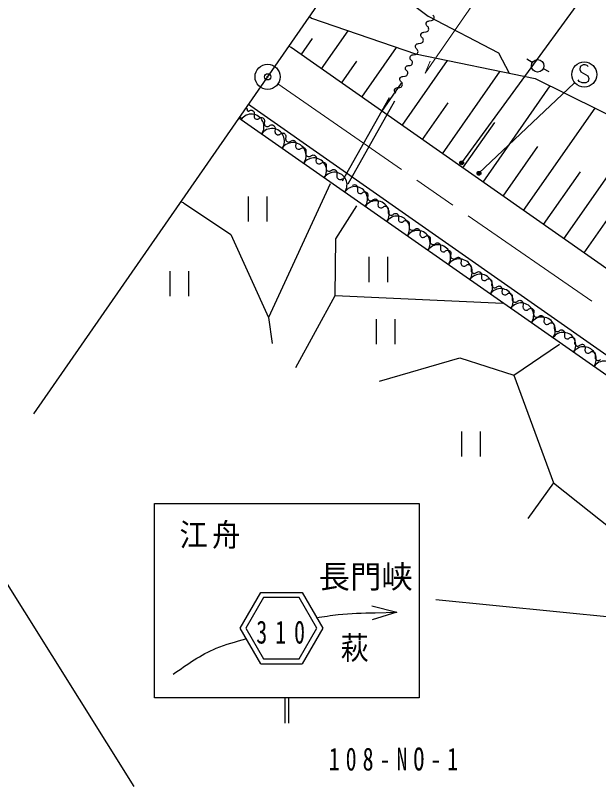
# Model space of a CAD drawing. Units: millimetres, scale not verified. Extents: x 40000 to 680000, y 20000 to 380000.
# Drawn here: x 171890 to 218479, y 256192 to 317763 of the extents above; entities that cross this region are included whole.
import ezdxf
from ezdxf.enums import TextEntityAlignment as Align

# ---------------------------------------------------------------- set-up
doc = ezdxf.new("R2010")
doc.units = ezdxf.units.MM
doc.header["$LTSCALE"] = 1000
doc.header["$PDMODE"] = 32
doc.header["$PDSIZE"] = 500
doc.linetypes.add('CHAIN', pattern=[18.5, 12, -1.5, 3.5, -1.5])
for name, color, linetype, lineweight in [('M-BGD', 7, 'Continuous', 25), ('M-BMK', 2, 'CHAIN', 13), ('M-BMK-SRVR', 3, 'Continuous', 25), ('M-STR-HTXT', 7, 'Continuous', 13), ('M-STR-STRC', 7, 'Continuous', 25)]:
    doc.layers.add(name, color=color, linetype=linetype, lineweight=lineweight)
doc.layers.add('M-OTRS', color=6, linetype='Continuous')
doc.styles.add('ＭＳ ゴシック', font='')
doc.styles.get('ＭＳ ゴシック').set_extended_font_data('MS Gothic')

msp = doc.modelspace()

# ---------------------------------------------------------------- linework, layer by layer
at = {"layer": 'M-BGD'}
for p, q in [((195377, 317674), (195546, 317551)), ((196330, 313496), (198464, 316544)), ((194715, 314626), (195621, 315919)), ((193908, 315191), (193734, 315307)), ((243955, 280152), (193908, 315191)), ((199558, 311235), (202339, 315207)), ((197944, 312365), (199173, 314120)), ((202787, 308974), (206418, 314161)), ((213181, 314003), (212754, 314264)), ((214054, 313518), (214501, 313294)), ((206016, 306714), (210628, 313301)), ((201173, 310105), (202743, 312348)), ((209245, 304453), (214622, 312133)), ((198033, 304552), (201775, 311197)), ((198469, 304307), (202210, 310952)), ((190518, 310675), (190691, 310556)), ((190691, 310556), (237593, 277686)), ((204402, 307844), (206462, 310788)), ((212474, 302193), (218198, 310369)), ((189753, 309572), (189927, 309456)), ((189927, 309456), (236385, 276956)), ((207631, 305584), (210182, 309227)), ((215703, 299932), (221495, 308205)), ((210859, 303323), (213635, 307287)), ((214088, 301062), (217037, 305275)), ((197040, 304310), (192115, 293640)), ((190472, 303306), (190472, 301306)), ((191992, 301306), (191992, 303306)), ((185312, 302808), (185096, 302864)), ((217317, 298802), (219924, 302525)), ((200132, 298476), (200132, 296476)), ((201652, 296476), (201652, 298476)), ((184222, 297339), (184222, 295339)), ((185742, 295339), (185742, 297339)), ((200700, 293504), (200700, 291504)), ((202220, 291504), (202220, 293504)), ((207519, 284554), (207519, 282554)), ((209039, 282554), (209039, 284554)), ((214877, 280454), (212824, 277588))]:
    msp.add_line(p, q, dxfattribs=at)
for points in [[(198809, 322250), (204857, 317707), (210488, 314786), (211331, 313157)], [(204811, 316883), (204766, 316926), (204729, 316988), (204710, 317042), (204709, 317086), (204717, 317149), (204751, 317221), (204795, 317267), (204830, 317294), (204884, 317313), (204955, 317324), (205142, 317345), (205222, 317374), (205258, 317401), (205301, 317447), (205327, 317501), (205344, 317582), (205333, 317653), (205314, 317706), (205287, 317742), (205241, 317785)], [(195546, 317551), (203851, 314685), (213405, 312734), (221109, 308933), (224808, 301947), (226451, 297325), (243196, 289004)], [(204381, 315980), (204336, 316024), (204299, 316085), (204280, 316139), (204279, 316183), (204287, 316246), (204321, 316318), (204365, 316364), (204400, 316392), (204454, 316410), (204525, 316421), (204712, 316442), (204792, 316471), (204828, 316498), (204872, 316544), (204897, 316598), (204914, 316679), (204903, 316750), (204884, 316803), (204857, 316839), (204811, 316883)], [(203951, 315077), (203906, 315121), (203869, 315183), (203850, 315236), (203849, 315281), (203857, 315343), (203891, 315416), (203935, 315461), (203970, 315489), (204024, 315508), (204095, 315518), (204283, 315539), (204362, 315568), (204398, 315595), (204442, 315641), (204467, 315695), (204484, 315776), (204473, 315847), (204454, 315901), (204427, 315936), (204381, 315980)], [(203522, 314174), (203476, 314218), (203439, 314280), (203420, 314333), (203419, 314378), (203427, 314441), (203461, 314513), (203505, 314558), (203540, 314586), (203594, 314605), (203665, 314615), (203853, 314637), (203933, 314665), (203968, 314692), (204012, 314738), (204037, 314792), (204054, 314873), (204043, 314944), (204025, 314998), (203997, 315033), (203951, 315077)], [(203135, 313361), (203094, 313401), (203060, 313457), (203043, 313505), (203042, 313545), (203049, 313601), (203080, 313666), (203120, 313707), (203152, 313732), (203200, 313749), (203264, 313758), (203433, 313778), (203504, 313803), (203536, 313828), (203576, 313869), (203599, 313918), (203614, 313991), (203604, 314055), (203587, 314103), (203563, 314135), (203522, 314174)], [(202705, 312459), (202659, 312502), (202622, 312564), (202603, 312618), (202602, 312662), (202610, 312725), (202644, 312797), (202688, 312843), (202724, 312870), (202777, 312889), (202848, 312900), (203036, 312921), (203116, 312950), (203151, 312977), (203195, 313023), (203221, 313077), (203237, 313158), (203227, 313229), (203208, 313282), (203180, 313318), (203135, 313361)], [(202275, 311556), (202229, 311600), (202192, 311661), (202173, 311715), (202172, 311759), (202180, 311822), (202215, 311894), (202258, 311940), (202294, 311968), (202347, 311986), (202418, 311997), (202606, 312018), (202686, 312047), (202721, 312074), (202765, 312120), (202791, 312174), (202807, 312255), (202797, 312326), (202778, 312379), (202750, 312415), (202705, 312459)], [(190559, 310124), (190543, 310112), (190523, 310104), (190507, 310101), (190493, 310103), (190475, 310108), (190455, 310122), (190444, 310137), (190437, 310149), (190434, 310165), (190434, 310187), (190437, 310243), (190432, 310268), (190426, 310280), (190414, 310295), (190399, 310305), (190376, 310314), (190354, 310314), (190338, 310311), (190326, 310305), (190311, 310293)], [(190559, 310124), (190610, 310161), (190677, 310186), (190733, 310195), (190777, 310188), (190838, 310169), (190903, 310122), (190940, 310071), (190960, 310031), (190969, 309975), (190967, 309903), (190954, 309715), (190968, 309631), (190988, 309592), (191025, 309540), (191074, 309505), (191150, 309475), (191223, 309472), (191278, 309481), (191318, 309502), (191369, 309538)], [(191369, 309538), (191421, 309575), (191488, 309601), (191544, 309610), (191588, 309602), (191649, 309584), (191713, 309537), (191750, 309485), (191771, 309446), (191780, 309390), (191777, 309318), (191765, 309130), (191778, 309046), (191799, 309006), (191836, 308955), (191885, 308920), (191961, 308889), (192033, 308886), (192089, 308895), (192129, 308916), (192180, 308953)], [(192180, 308953), (192237, 308994), (192311, 309022), (192372, 309031), (192421, 309024), (192487, 309003), (192559, 308951), (192599, 308895), (192622, 308851), (192632, 308790), (192629, 308710), (192615, 308503), (192630, 308411), (192653, 308368), (192693, 308311), (192747, 308273), (192831, 308239), (192910, 308236), (192972, 308246), (193015, 308269), (193072, 308309)], [(193072, 308309), (193123, 308346), (193191, 308371), (193247, 308380), (193291, 308373), (193351, 308354), (193416, 308307), (193453, 308256), (193474, 308217), (193483, 308161), (193480, 308089), (193467, 307900), (193481, 307817), (193502, 307777), (193539, 307726), (193587, 307690), (193664, 307660), (193736, 307657), (193792, 307666), (193831, 307687), (193883, 307724)], [(193883, 307724), (193934, 307761), (194002, 307786), (194057, 307795), (194102, 307788), (194162, 307769), (194227, 307722), (194264, 307671), (194284, 307631), (194293, 307575), (194291, 307503), (194278, 307315), (194292, 307231), (194312, 307192), (194349, 307140), (194398, 307105), (194475, 307074), (194547, 307072), (194603, 307081), (194642, 307102), (194694, 307138)], [(194694, 307138), (194745, 307175), (194812, 307201), (194868, 307210), (194912, 307202), (194973, 307184), (195038, 307137), (195075, 307085), (195095, 307046), (195104, 306990), (195102, 306918), (195089, 306730), (195103, 306646), (195123, 306606), (195160, 306555), (195209, 306520), (195285, 306489), (195357, 306486), (195413, 306495), (195453, 306516), (195504, 306553)], [(195504, 306553), (195556, 306590), (195623, 306615), (195679, 306624), (195723, 306617), (195783, 306598), (195848, 306551), (195885, 306500), (195906, 306460), (195915, 306405), (195912, 306332), (195900, 306144), (195913, 306060), (195934, 306021), (195971, 305969), (196020, 305934), (196096, 305904), (196168, 305901), (196224, 305910), (196264, 305931), (196315, 305968)], [(196315, 305968), (196366, 306005), (196434, 306030), (196490, 306039), (196534, 306032), (196594, 306013), (196659, 305966), (196696, 305915), (196717, 305875), (196726, 305819), (196723, 305747), (196711, 305559), (196724, 305475), (196745, 305435), (196782, 305384), (196830, 305349), (196907, 305318), (196979, 305316), (197035, 305325), (197074, 305345), (197126, 305382)], [(197126, 305382), (197182, 305423), (197257, 305451), (197318, 305461), (197367, 305453), (197433, 305432), (197504, 305380), (197545, 305324), (197568, 305280), (197578, 305219), (197575, 305140), (197561, 304933), (197576, 304840), (197599, 304797), (197639, 304740), (197693, 304702), (197777, 304668), (197856, 304665), (197918, 304675), (197961, 304698), (198018, 304738)], [(198808, 304183), (198859, 304220), (198926, 304247), (198982, 304256), (199026, 304250), (199087, 304232), (199152, 304186), (199190, 304135), (199211, 304096), (199221, 304040), (199219, 303968), (199209, 303779), (199224, 303696), (199245, 303656), (199283, 303606), (199332, 303571), (199409, 303542), (199481, 303540), (199537, 303550), (199576, 303571), (199627, 303609)], [(199627, 303609), (199678, 303646), (199745, 303672), (199801, 303682), (199845, 303676), (199906, 303658), (199971, 303612), (200009, 303561), (200030, 303521), (200040, 303466), (200038, 303394), (200028, 303205), (200043, 303122), (200064, 303082), (200102, 303031), (200151, 302997), (200228, 302967), (200300, 302966), (200356, 302976), (200395, 302997), (200446, 303034)], [(200446, 303034), (200497, 303072), (200564, 303098), (200620, 303108), (200664, 303101), (200724, 303083), (200790, 303037), (200828, 302987), (200849, 302947), (200859, 302892), (200857, 302819), (200847, 302631), (200862, 302547), (200883, 302508), (200920, 302457), (200970, 302423), (201047, 302393), (201119, 302392), (201174, 302401), (201214, 302423), (201265, 302460)], [(185312, 302808), (189106, 300261), (192115, 293640), (192389, 291561)], [(197423, 295391), (197477, 299933), (199174, 302559)], [(201265, 302460), (201315, 302498), (201383, 302524), (201438, 302534), (201483, 302527), (201543, 302509), (201609, 302463), (201646, 302412), (201668, 302373), (201677, 302317), (201676, 302245), (201666, 302057), (201680, 301973), (201702, 301934), (201739, 301883), (201788, 301849), (201865, 301819), (201937, 301817), (201993, 301827), (202032, 301848), (202083, 301886)], [(202083, 301886), (202134, 301924), (202201, 301950), (202257, 301960), (202301, 301953), (202362, 301935), (202427, 301889), (202465, 301838), (202486, 301799), (202496, 301743), (202494, 301671), (202484, 301483), (202499, 301399), (202520, 301360), (202558, 301309), (202607, 301274), (202684, 301245), (202756, 301243), (202812, 301253), (202851, 301274), (202902, 301312)], [(202902, 301312), (202958, 301353), (203032, 301382), (203093, 301393), (203142, 301386), (203208, 301366), (203280, 301315), (203322, 301259), (203345, 301216), (203356, 301155), (203354, 301075), (203343, 300868), (203359, 300776), (203383, 300733), (203424, 300677), (203478, 300639), (203563, 300607), (203642, 300605), (203703, 300615), (203747, 300639), (203803, 300680)], [(203803, 300680), (203853, 300718), (203921, 300744), (203976, 300754), (204021, 300747), (204081, 300729), (204147, 300683), (204184, 300632), (204206, 300593), (204215, 300537), (204214, 300465), (204204, 300277), (204218, 300193), (204240, 300154), (204277, 300103), (204326, 300069), (204403, 300039), (204475, 300037), (204531, 300047), (204571, 300068), (204621, 300106)], [(204621, 300106), (204672, 300144), (204739, 300170), (204795, 300180), (204839, 300173), (204900, 300155), (204965, 300109), (205003, 300058), (205024, 300019), (205034, 299963), (205032, 299891), (205022, 299703), (205037, 299619), (205058, 299580), (205096, 299529), (205145, 299494), (205222, 299465), (205294, 299463), (205350, 299473), (205389, 299494), (205440, 299532)], [(205440, 299532), (205491, 299570), (205558, 299596), (205614, 299605), (205658, 299599), (205719, 299581), (205784, 299535), (205822, 299484), (205843, 299445), (205853, 299389), (205851, 299317), (205841, 299128), (205856, 299045), (205877, 299006), (205915, 298955), (205964, 298920), (206041, 298891), (206113, 298889), (206169, 298899), (206208, 298920), (206259, 298958)], [(206259, 298958), (206310, 298995), (206377, 299022), (206433, 299031), (206477, 299025), (206537, 299007), (206603, 298961), (206641, 298910), (206662, 298871), (206672, 298815), (206670, 298743), (206660, 298554), (206675, 298471), (206696, 298431), (206733, 298381), (206783, 298346), (206860, 298317), (206932, 298315), (206987, 298325), (207027, 298346), (207078, 298384)], [(207078, 298384), (207128, 298421), (207196, 298447), (207251, 298457), (207295, 298451), (207356, 298432), (207422, 298387), (207459, 298336), (207481, 298296), (207490, 298241), (207489, 298169), (207479, 297980), (207493, 297897), (207515, 297857), (207552, 297806), (207601, 297772), (207678, 297742), (207750, 297741), (207806, 297750), (207845, 297772), (207896, 297809)], [(207896, 297809), (207947, 297847), (208014, 297873), (208070, 297883), (208114, 297876), (208175, 297858), (208240, 297812), (208278, 297762), (208299, 297722), (208309, 297666), (208307, 297594), (208297, 297406), (208312, 297322), (208333, 297283), (208371, 297232), (208420, 297198), (208497, 297168), (208569, 297166), (208625, 297176), (208664, 297198), (208715, 297235)], [(208715, 297235), (208766, 297273), (208833, 297299), (208889, 297309), (208933, 297302), (208994, 297284), (209059, 297238), (209097, 297187), (209118, 297148), (209128, 297092), (209126, 297020), (209116, 296832), (209131, 296748), (209152, 296709), (209190, 296658), (209239, 296624), (209316, 296594), (209388, 296592), (209444, 296602), (209483, 296623), (209534, 296661)], [(209534, 296661), (209585, 296699), (209652, 296725), (209707, 296735), (209752, 296728), (209812, 296710), (209878, 296664), (209915, 296613), (209937, 296574), (209946, 296518), (209945, 296446), (209935, 296258), (209949, 296174), (209971, 296135), (210008, 296084), (210057, 296049), (210134, 296020), (210207, 296018), (210262, 296028), (210302, 296049), (210352, 296087)], [(210352, 296087), (210403, 296124), (210470, 296151), (210526, 296160), (210570, 296154), (210631, 296136), (210697, 296090), (210734, 296039), (210755, 296000), (210765, 295944), (210763, 295872), (210754, 295683), (210768, 295600), (210789, 295560), (210827, 295510), (210876, 295475), (210953, 295446), (211025, 295444), (211081, 295454), (211120, 295475), (211171, 295513)], [(211171, 295513), (211222, 295550), (211289, 295576), (211345, 295586), (211389, 295580), (211450, 295562), (211515, 295516), (211553, 295465), (211574, 295425), (211584, 295370), (211582, 295298), (211572, 295109), (211587, 295026), (211608, 294986), (211646, 294935), (211695, 294901), (211772, 294871), (211844, 294870), (211900, 294880), (211939, 294901), (211990, 294938)], [(194304, 289646), (197423, 295391), (210828, 294789)], [(211990, 294938), (212046, 294980), (212120, 295009), (212181, 295019), (212230, 295012), (212296, 294992), (212368, 294942), (212410, 294886), (212433, 294843), (212444, 294781), (212442, 294702), (212431, 294495), (212447, 294403), (212471, 294359), (212512, 294304), (212566, 294266), (212651, 294233), (212730, 294231), (212791, 294242), (212835, 294265), (212890, 294307)], [(212890, 294307), (212941, 294344), (213009, 294371), (213064, 294380), (213108, 294374), (213169, 294356), (213235, 294310), (213272, 294259), (213293, 294220), (213303, 294164), (213302, 294092), (213292, 293903), (213306, 293820), (213327, 293781), (213365, 293730), (213414, 293695), (213491, 293666), (213563, 293664), (213619, 293674), (213658, 293695), (213709, 293733)], [(213709, 293733), (213760, 293770), (213827, 293796), (213883, 293806), (213927, 293800), (213988, 293782), (214053, 293736), (214091, 293685), (214112, 293645), (214122, 293590), (214120, 293518), (214110, 293329), (214125, 293246), (214146, 293206), (214184, 293156), (214233, 293121), (214310, 293092), (214382, 293090), (214438, 293100), (214477, 293121), (214528, 293158)], [(214528, 293158), (214579, 293196), (214646, 293222), (214702, 293232), (214746, 293225), (214807, 293207), (214872, 293161), (214910, 293111), (214931, 293071), (214941, 293016), (214939, 292943), (214929, 292755), (214944, 292671), (214965, 292632), (215003, 292581), (215052, 292547), (215129, 292517), (215201, 292516), (215257, 292525), (215296, 292547), (215347, 292584)], [(215347, 292584), (215397, 292622), (215465, 292648), (215520, 292658), (215565, 292651), (215625, 292633), (215691, 292587), (215728, 292536), (215750, 292497), (215759, 292441), (215758, 292369), (215748, 292181), (215762, 292097), (215784, 292058), (215821, 292007), (215870, 291973), (215947, 291943), (216020, 291941), (216075, 291951), (216115, 291972), (216165, 292010)], [(216165, 292010), (216216, 292048), (216283, 292074), (216339, 292084), (216383, 292077), (216444, 292059), (216509, 292013), (216547, 291962), (216568, 291923), (216578, 291867), (216576, 291795), (216566, 291607), (216581, 291523), (216602, 291484), (216640, 291433), (216689, 291399), (216766, 291369), (216838, 291367), (216894, 291377), (216933, 291398), (216984, 291436)], [(200979, 288552), (207381, 290412), (211703, 289044), (215369, 291506)], [(216984, 291436), (217035, 291474), (217102, 291500), (217158, 291510), (217202, 291503), (217263, 291485), (217328, 291439), (217366, 291388), (217387, 291349), (217397, 291293), (217395, 291221), (217385, 291033), (217400, 290949), (217421, 290910), (217459, 290859), (217508, 290824), (217585, 290795), (217657, 290793), (217713, 290803), (217752, 290824), (217803, 290862)], [(217803, 290862), (217854, 290899), (217921, 290926), (217977, 290935), (218021, 290929), (218081, 290911), (218147, 290865), (218185, 290814), (218206, 290775), (218216, 290719), (218214, 290647), (218204, 290458), (218219, 290375), (218240, 290335), (218278, 290285), (218327, 290250), (218404, 290221), (218476, 290219), (218531, 290229), (218571, 290250), (218622, 290288)], [(211703, 289044), (214877, 280454), (231064, 267596), (236754, 267103)]]:
    msp.add_lwpolyline(points, dxfattribs=at)
msp.add_circle((213607, 313742), 500, dxfattribs=at)
for centre, radius, start, end in [((190746, 308882), 1000, 325.02582, 145.02582), ((189836, 309516), 100, 326.26003, 146.26003), ((192385, 307736), 1000, 325.02582, 145.02582), ((194065, 306561), 1050, 325.02582, 145.02582), ((195744, 305386), 1000, 325.02582, 145.02582), ((197383, 304240), 1000, 325.02582, 145.02582), ((199022, 303093), 1000, 325.02582, 145.02582), ((200702, 301918), 1050, 325.02582, 145.02582), ((202382, 300743), 1000, 325.02582, 145.02582), ((204020, 299597), 1000, 325.02582, 145.02582), ((205659, 298450), 1000, 325.02582, 145.02582), ((207339, 297275), 1050, 325.02582, 145.02582), ((209019, 296100), 1000, 325.02582, 145.02582), ((210658, 294954), 1000, 325.02582, 145.02582), ((212296, 293807), 1000, 325.02582, 145.02582), ((213976, 292632), 1050, 325.02582, 145.02582), ((215656, 291457), 1000, 325.02582, 145.02582), ((217295, 290311), 1000, 325.02582, 145.02582), ((218934, 289164), 1000, 325.02582, 145.02582)]:
    msp.add_arc(centre, radius, start, end, dxfattribs=at)
at = {"layer": 'M-BMK'}
msp.add_line((192858, 312292), (249367, 273199), dxfattribs=at)
at = {"layer": 'M-BMK-SRVR'}
for p, q in [((173349, 285942), (209775, 338414)), ((181374, 256192), (147439, 310308))]:
    msp.add_line(p, q, dxfattribs=at)
for radius in [1000, 40]:
    msp.add_circle((192036, 312861), radius, dxfattribs=at)
at = {"layer": 'M-OTRS'}
msp.add_point((192036, 312861), dxfattribs=at)
at = {"layer": 'M-STR-HTXT'}
msp.add_line((204617, 313150), (205029, 314103), dxfattribs=at)
msp.add_lwpolyline([(204617, 313150), (217477, 331741), (231977, 331741)], dxfattribs=at)
at = {"layer": 'M-STR-STRC'}
for p, q in [((217407, 319531), (207536, 305989)), ((208924, 305156), (216520, 312354)), ((191490, 271698), (194790, 271698)), ((205465, 271125), (235575, 268140)), ((200621, 270074), (202370, 270108)), ((191490, 265982), (194790, 265982)), ((193430, 261266), (193430, 263266)), ((193730, 261266), (193730, 263266))]:
    msp.add_line(p, q, dxfattribs=at)
for points in [[(217656, 313688), (217576, 313768), (217416, 313808), (217256, 313808), (217016, 313688), (216976, 313448), (217056, 313248), (217616, 312928), (217696, 312728), (217656, 312488), (217456, 312368), (217176, 312368), (216936, 312488), (216856, 312608)], [(191490, 265982), (189840, 268840), (191490, 271698)], [(194790, 271698), (196440, 268840), (194790, 265982)], [(200360, 270630), (202370, 270108), (200381, 269510)]]:
    msp.add_lwpolyline(points, dxfattribs=at)
for points in [[(204150, 263266), (183011, 263266), (183011, 278796), (204150, 278796)], [(194559, 266382), (195978, 268840), (194559, 271298), (191721, 271298), (190302, 268840), (191721, 266382)]]:
    msp.add_lwpolyline(points, close=True, dxfattribs=at)
for centre, radius in [((217336, 313048), 1000), ((207536, 305989), 150), ((207536, 305989), 90), ((207536, 305989), 30), ((208924, 305156), 150), ((208924, 305156), 90), ((208924, 305156), 30)]:
    msp.add_circle(centre, radius, dxfattribs=at)
for points in [[(195933, 269671), (196515, 269764), (197098, 269857), (197683, 269921), (198657, 270027), (199639, 270051), (200621, 270074)], [(184496, 265171), (185602, 265946), (186708, 266722), (187933, 267233), (188694, 267551), (189501, 267767), (190308, 267983)]]:
    msp.add_open_spline(points, degree=3, knots=[0, 0, 0, 0, 1, 1, 1, 2, 2, 2, 2], dxfattribs=at)

# ---------------------------------------------------------------- texts
at = {"layer": 'M-STR-STRC', "style": 'ＭＳ ゴシック'}
msp.add_text('長門峡', height=1833, dxfattribs=at).set_placement((196120, 271483), align=Align.BOTTOM_LEFT)
at = {"layer": 'M-STR-STRC', "style": 'ＭＳ ゴシック', "width": 0.9}
msp.add_text('萩', height=1833, dxfattribs=at).set_placement((197871, 265796), align=Align.BOTTOM_LEFT)
at = {"layer": 'M-STR-STRC', "char_height": 1833, "attachment_point": 7, "style": 'ＭＳ ゴシック'}
for s, insert in [('\\T1.16;\\W0.9;江舟', (184996, 275171)), ('\\T1.73;\\W0.7;310', (191132, 267581)), ('\\T1.55;\\W0.7;108-NO-1', (196921, 257446))]:
    msp.add_mtext(s, dxfattribs=dict(at, insert=insert))

doc.saveas('drawing.dxf')
